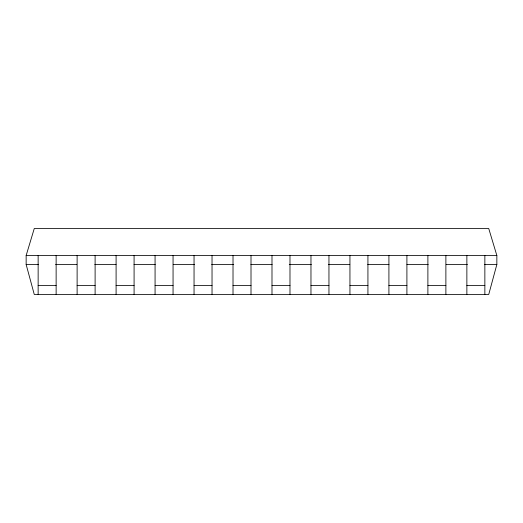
<?xml version="1.0" encoding="UTF-8"?>
<svg xmlns="http://www.w3.org/2000/svg" width="523" height="523" viewBox="0 0 523 523"><rect width="100%" height="100%" fill="white"/><g stroke="black" fill="none" stroke-linecap="round" stroke-linejoin="round"><path stroke-width="0.78" d="M496.85 264.501L488.73 294.482L34.27 294.482L26.15 264.501L26.15 255.505L34.27 228.518L488.73 228.518L496.85 255.505L496.85 264.501L484.592 264.501M26.15 255.505L496.85 255.505M26.15 264.501L38.408 264.501M55.569 264.501L76.816 264.501M94.794 264.501L116.041 264.501M134.019 264.501L155.266 264.501M173.244 264.501L194.491 264.501M211.652 264.501L233.716 264.501M250.877 264.501L272.123 264.501M289.284 264.501L311.348 264.501M328.509 264.501L349.756 264.501M367.734 264.501L388.981 264.501M406.959 264.501L428.206 264.501M446.184 264.501L467.431 264.501M38.14 285.486L56.131 285.486M77.116 285.486L95.108 285.486M116.093 285.486L134.084 285.486M155.07 285.486L173.054 285.486M194.046 285.486L212.031 285.486M233.016 285.486L251.007 285.486M271.993 285.486L289.984 285.486M310.969 285.486L328.954 285.486M349.946 285.486L367.93 285.486M388.916 285.486L406.907 285.486M427.892 285.486L445.884 285.486M466.869 285.486L484.86 285.486M484.86 255.505L484.86 294.482M466.869 255.505L466.869 294.482M445.884 255.505L445.884 294.482M427.892 255.505L427.892 294.482M406.907 255.505L406.907 294.482M388.916 255.505L388.916 294.482M367.93 255.505L367.93 294.482M349.946 255.505L349.946 294.482M328.954 255.505L328.954 294.482M310.969 255.505L310.969 294.482M289.984 255.505L289.984 294.482M271.993 255.505L271.993 294.482M251.007 255.505L251.007 294.482M233.016 255.505L233.016 294.482M212.031 255.505L212.031 294.482M194.046 255.505L194.046 294.482M173.054 255.505L173.054 294.482M155.07 255.505L155.07 294.482M134.084 255.505L134.084 294.482M116.093 255.505L116.093 294.482M95.108 255.505L95.108 294.482M77.116 255.505L77.116 294.482M56.131 255.505L56.131 294.482M38.14 255.505L38.14 294.482"/></g></svg>
